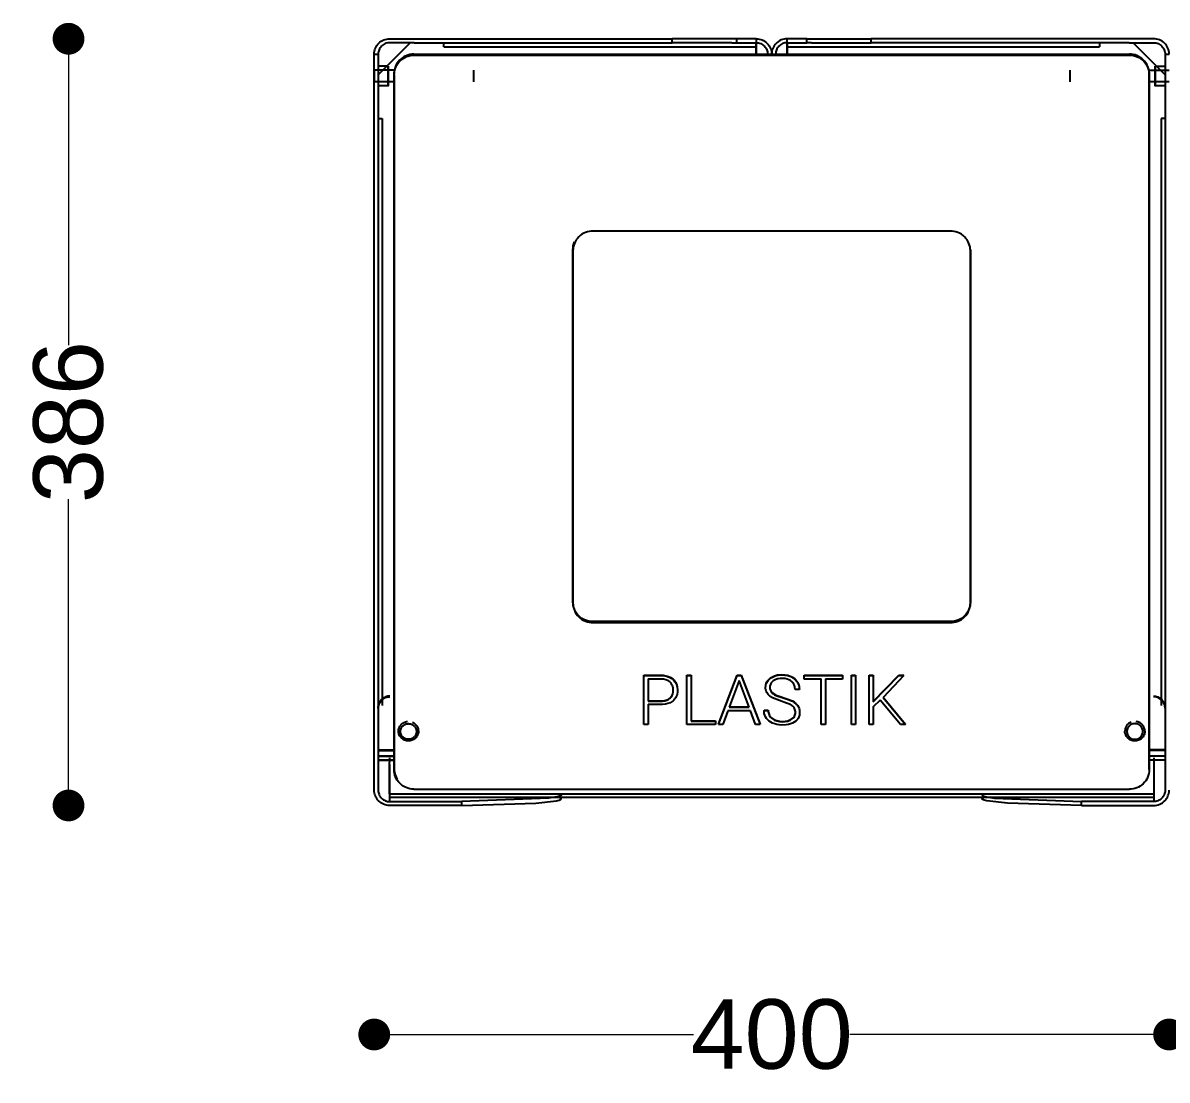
# Model space of a CAD drawing. Header units: millimetres. Extents: x 10366 to 28454, y 24552 to 29702.
# Drawn here: x 16608 to 17184, y 26531 to 27063 of the extents above; entities that cross this region are included whole.
import ezdxf

# ---------------------------------------------------------------- set-up
doc = ezdxf.new("R2010")
doc.units = ezdxf.units.MM
doc.header["$LTSCALE"] = 3
doc.layers.add('DomyÅ›lny', color=7, linetype='Continuous')
doc.styles.get("Standard").update_dxf_attribs({"font": 'arial.ttf'})
doc.dimstyles.new('MATEUSZ', dxfattribs={"dimtxt": 35, "dimasz": 16, "dimexe": 0.18, "dimexo": 0.0625, "dimgap": 0.09, "dimtad": 0, "dimdec": 0, "dimdsep": 46, "dimtxsty": 'Standard', "dimblk": 'DOT', "dimcen": 0.09, "dimse1": 1, "dimse2": 1, "dimadec": 0, "dimazin": 0, "dimtfac": 1, "dimtdec": 0, "dimtofl": 0, "dimtmove": 0, "dimatfit": 3, "dimfxl": 1, "dimtolj": 1, "dimtzin": 0, "dimlwd": 9, "dimlwe": 9, "dimarcsym": 0})

# ---------------------------------------------------------------- blocks, each defined once
blk = doc.blocks.new('_Dot')
at = {"color": 0, "linetype": 'ByBlock', "lineweight": -2}
blk.add_line((-0.5, 0), (-1, 0), dxfattribs=at)
at = {"color": 0, "linetype": 'ByBlock', "const_width": 0.5}
blk.add_lwpolyline([(-0.25, 0, 1), (0.25, 0, 1)], format="xyb", close=True, dxfattribs=at)
blk = doc.blocks.new('*D53')
at = {"color": 0, "lineweight": 9, "transparency": 16777216}
for p, q in [((16631.42, 27039.32), (16631.42, 26901.07)), ((16631.42, 26685.37), (16631.42, 26823.61))]:
    blk.add_line(p, q, dxfattribs=at)
at = {"layer": 'Defpoints', "color": 0, "transparency": 16777216}
for p in [(16793.02, 27055.32), (16631.42, 26669.37), (16793.02, 26669.37)]:
    blk.add_point(p, dxfattribs=at)
at = {"color": 0, "lineweight": 9, "transparency": 16777216, "xscale": 16, "yscale": 16, "zscale": 16}
for p, rotation in [((16631.42, 27055.32), 90), ((16631.42, 26669.37), 270)]:
    blk.add_blockref('_Dot', p, dxfattribs=dict(at, rotation=rotation))
at = {"color": 0, "transparency": 16777216, "insert": (16631.42, 26862.34), "char_height": 35, "attachment_point": 5, "rotation": 90}
blk.add_mtext('\\A1;386', dxfattribs=at)
blk = doc.blocks.new('*D54')
at = {"color": 0, "lineweight": 9, "transparency": 16777216}
for p, q in [((16801.26, 26554.08), (16945.86, 26554.08)), ((17169.26, 26554.08), (17024.66, 26554.08))]:
    blk.add_line(p, q, dxfattribs=at)
at = {"layer": 'Defpoints', "color": 0, "transparency": 16777216}
for p in [(16785.26, 27047.56), (17185.26, 27047.56), (17185.26, 26554.08)]:
    blk.add_point(p, dxfattribs=at)
at = {"color": 0, "lineweight": 9, "transparency": 16777216, "xscale": 16, "yscale": 16, "zscale": 16, "rotation": 180}
blk.add_blockref('_Dot', (16785.26, 26554.08), dxfattribs=at)
at = {"color": 0, "lineweight": 9, "transparency": 16777216, "xscale": 16, "yscale": 16, "zscale": 16}
blk.add_blockref('_Dot', (17185.26, 26554.08), dxfattribs=at)
at = {"color": 0, "transparency": 16777216, "insert": (16985.26, 26554.08), "char_height": 35, "attachment_point": 5}
blk.add_mtext('\\A1;400', dxfattribs=at)

msp = doc.modelspace()

# ---------------------------------------------------------------- linework, layer by layer
at = {"layer": 'DomyÅ›lny'}
for p, q in [((16803.37, 27053.32), (16787.26, 27037.2)), ((16790.82, 27040.77), (16803.37, 27053.32)), ((16793.02, 27055.32), (16935.26, 27055.32)), ((16805.37, 27053.32), (16793.02, 27053.32)), ((16805.37, 27053.32), (16935.26, 27053.32)), ((16820.26, 27051.32), (16820.26, 27053.32)), ((16820.26, 27051.32), (16977.5, 27051.32)), ((16935.26, 27053.32), (16935.26, 27055.32)), ((16967.5, 27055.32), (16935.26, 27055.32)), ((16965.14, 27053.32), (16935.26, 27053.32)), ((16965.14, 27053.32), (16967.5, 27053.32)), ((16967.5, 27055.32), (16967.5, 27053.32)), ((16977.5, 27055.32), (16977.5, 27053.32)), ((16977.5, 27053.32), (16977.5, 27051.32)), ((16977.5, 27047.06), (16977.5, 27053.32)), ((16977.5, 27053.32), (16977.5, 27047.06)), ((16993.02, 27053.32), (16993.02, 27055.32)), ((16993.02, 27051.32), (16993.02, 27053.32)), ((16993.02, 27053.32), (16993.02, 27047.06)), ((16993.02, 27047.06), (16993.02, 27053.32)), ((16993.02, 27051.32), (17150.26, 27051.32)), ((17003.02, 27053.32), (17003.02, 27055.32)), ((17003.02, 27055.32), (17035.26, 27055.32)), ((17005.37, 27053.32), (17003.02, 27053.32)), ((17005.37, 27053.32), (17035.26, 27053.32)), ((17035.26, 27053.32), (17035.26, 27055.32)), ((17177.5, 27055.32), (17035.26, 27055.32)), ((17165.14, 27053.32), (17035.26, 27053.32)), ((17150.26, 27053.32), (17150.26, 27051.32)), ((17165.14, 27053.32), (17177.5, 27053.32)), ((17179.73, 27040.73), (17167.14, 27053.32)), ((17167.14, 27053.32), (17183.26, 27037.2)), ((16785.26, 26677.06), (16785.26, 27047.56)), ((16785.26, 27047.56), (16787.26, 27047.56)), ((16787.26, 27047.56), (16787.26, 26677.06)), ((16805.26, 27047.56), (17165.26, 27047.56)), ((16805.26, 27047.06), (17165.26, 27047.06)), ((17183.26, 27047.56), (17185.26, 27047.56)), ((17183.26, 27047.56), (17183.26, 26677.06)), ((16792.26, 27041.59), (16787.26, 27041.59)), ((17178.26, 27041.59), (17183.26, 27041.59)), ((16795.55, 27039.59), (16785.26, 27039.59)), ((16792.26, 27039.59), (16787.26, 27039.59)), ((16795.26, 26687.92), (16795.26, 27037.71)), ((16795.26, 27037.2), (16795.26, 26687.42)), ((17174.96, 27039.59), (17185.26, 27039.59)), ((17175.26, 26687.92), (17175.26, 27037.71)), ((17175.26, 27037.2), (17175.26, 26687.42)), ((17178.26, 27039.59), (17183.26, 27039.59)), ((16795.26, 27033.59), (16785.26, 27033.59)), ((16792.26, 27033.59), (16787.26, 27033.59)), ((16792.26, 27031.59), (16787.26, 27031.59)), ((17185.26, 27033.59), (17175.26, 27033.59)), ((17183.26, 27033.59), (17178.26, 27033.59)), ((17183.26, 27031.59), (17178.26, 27031.59)), ((16787.26, 27015.17), (16789.26, 27015.17)), ((16789.26, 27015.17), (16789.26, 26719.68)), ((17183.26, 27015.17), (17181.26, 27015.17)), ((17181.26, 27015.17), (17181.26, 26719.68)), ((17075.26, 26958.5), (16895.26, 26958.5)), ((16885.26, 26771.77), (16885.26, 26949.16)), ((16885.26, 26948.65), (16885.26, 26771.26)), ((17085.26, 26949.16), (17085.26, 26771.77)), ((17085.26, 26771.26), (17085.26, 26948.65)), ((16885.26, 26771.77), (16885.26, 26771.26)), ((17085.26, 26771.77), (17085.26, 26771.26)), ((17075.26, 26761.92), (16895.26, 26761.92)), ((16895.26, 26761.92), (16895.26, 26761.41)), ((16895.26, 26761.41), (17075.26, 26761.41)), ((17075.26, 26761.92), (17075.26, 26761.41)), ((16920.92, 26710.29), (16920.92, 26734.93)), ((16920.92, 26710.12), (16920.92, 26734.76)), ((16942.57, 26734.93), (16944.7, 26734.93)), ((16942.57, 26710.29), (16942.57, 26734.93)), ((16942.57, 26734.76), (16944.7, 26734.76)), ((16942.57, 26710.12), (16942.57, 26734.76)), ((16944.7, 26734.93), (16944.7, 26712.05)), ((16944.7, 26734.76), (16944.7, 26711.88)), ((16958.45, 26710.29), (16967.92, 26734.93)), ((16958.45, 26710.12), (16967.92, 26734.76)), ((16967.92, 26734.93), (16969.92, 26734.93)), ((16967.92, 26734.76), (16969.92, 26734.76)), ((16969.92, 26734.93), (16979.39, 26710.29)), ((16969.92, 26734.76), (16979.39, 26710.12)), ((17001.62, 26734.93), (17020.85, 26734.93)), ((17001.62, 26733.15), (17001.62, 26734.93)), ((17001.62, 26734.76), (17020.85, 26734.76)), ((17001.62, 26732.98), (17001.62, 26734.76)), ((17020.85, 26734.93), (17020.85, 26733.15)), ((17020.85, 26734.76), (17020.85, 26732.98)), ((17025.35, 26734.93), (17027.46, 26734.93)), ((17025.35, 26710.29), (17025.35, 26734.93)), ((17025.35, 26734.76), (17027.46, 26734.76)), ((17025.35, 26710.12), (17025.35, 26734.76)), ((17027.46, 26734.93), (17027.46, 26710.29)), ((17027.46, 26734.76), (17027.46, 26710.12)), ((17034.24, 26710.29), (17034.24, 26734.93)), ((17034.24, 26734.93), (17036.36, 26734.93)), ((17034.24, 26710.12), (17034.24, 26734.76)), ((17034.24, 26734.76), (17036.36, 26734.76)), ((17036.36, 26734.93), (17036.36, 26721.65)), ((17036.36, 26721.65), (17049.17, 26734.93)), ((17036.36, 26734.76), (17036.36, 26721.48)), ((17036.36, 26721.48), (17049.17, 26734.76)), ((17051.83, 26734.76), (17041.35, 26723.8)), ((17049.17, 26734.93), (17051.83, 26734.93)), ((17049.17, 26734.76), (17051.83, 26734.76)), ((16923.03, 26733.15), (16923.03, 26722.09)), ((16923.03, 26732.98), (16923.03, 26721.92)), ((16968.91, 26732.22), (16963.9, 26718.8)), ((16973.92, 26718.8), (16968.91, 26732.22)), ((17010.17, 26732.98), (17001.62, 26732.98)), ((17010.17, 26710.29), (17010.17, 26733.15)), ((17010.17, 26710.12), (17010.17, 26732.98)), ((17012.28, 26733.15), (17012.28, 26710.29)), ((17020.85, 26732.98), (17012.28, 26732.98)), ((17012.28, 26732.98), (17012.28, 26710.12)), ((16999.18, 26727.74), (16997.05, 26727.74)), ((17041.35, 26723.96), (17052.63, 26710.29)), ((17041.35, 26723.8), (17052.63, 26710.12)), ((16923.03, 26720.33), (16923.03, 26710.29)), ((16923.03, 26720.16), (16923.03, 26710.12)), ((16963.9, 26718.97), (16973.92, 26718.97)), ((16963.9, 26718.8), (16973.92, 26718.8)), ((16981.41, 26717.33), (16983.52, 26717.33)), ((16981.41, 26717.33), (16981.41, 26717.16)), ((16983.52, 26717.33), (16983.52, 26717.16)), ((17039.88, 26722.36), (17036.36, 26718.94)), ((17036.36, 26719.11), (17036.36, 26710.29)), ((17036.36, 26718.94), (17036.36, 26710.12)), ((17050.06, 26710.12), (17039.88, 26722.36)), ((16944.7, 26712.05), (16957.05, 26712.05)), ((16944.7, 26711.88), (16957.05, 26711.88)), ((16957.05, 26712.05), (16957.05, 26710.29)), ((16957.05, 26711.88), (16957.05, 26710.12)), ((16963.24, 26717.03), (16960.67, 26710.12)), ((16974.59, 26717.03), (16963.24, 26717.03)), ((16977.19, 26710.12), (16974.59, 26717.03)), ((16981.41, 26717.16), (16983.52, 26717.16)), ((16923.03, 26710.12), (16920.92, 26710.12)), ((16957.05, 26710.12), (16942.57, 26710.12)), ((16960.67, 26710.12), (16958.45, 26710.12)), ((16979.39, 26710.12), (16977.19, 26710.12)), ((17012.28, 26710.12), (17010.17, 26710.12)), ((17027.46, 26710.12), (17025.35, 26710.12)), ((17036.36, 26710.12), (17034.24, 26710.12)), ((17052.63, 26710.12), (17050.06, 26710.12)), ((16787.26, 26697.42), (16795.26, 26697.42)), ((16787.26, 26697.08), (16795.26, 26697.08)), ((17183.25, 26697.42), (17175.26, 26697.42)), ((17183.25, 26697.08), (17175.26, 26697.08)), ((16787.26, 26694.19), (16795.26, 26694.19)), ((16795.26, 26694.19), (16787.26, 26694.19)), ((16787.26, 26692.2), (16795.26, 26692.2)), ((16795.26, 26692.19), (16787.26, 26692.19)), ((16793.01, 26675.23), (16793.01, 26691.2)), ((16793.02, 26690.04), (16793.02, 26671.35)), ((17183.25, 26694.19), (17175.26, 26694.19)), ((17183.25, 26694.19), (17175.26, 26694.19)), ((17183.25, 26692.2), (17175.26, 26692.2)), ((17183.25, 26692.19), (17175.26, 26692.19)), ((17177.5, 26691.2), (17177.5, 26675.23)), ((17177.5, 26690.04), (17177.5, 26671.35)), ((16795.26, 26687.42), (16795.26, 26687.92)), ((17175.26, 26687.42), (17175.26, 26687.92)), ((16805.26, 26677.56), (17165.26, 26677.56)), ((16793.01, 26675.23), (17177.5, 26675.23)), ((17177.5, 26673.36), (16793.01, 26673.36)), ((16793.02, 26671.35), (16829.38, 26671.35)), ((16829.34, 26669.37), (16829.38, 26671.35)), ((17177.5, 26671.35), (17141.13, 26671.35)), ((17141.17, 26669.37), (17141.13, 26671.35)), ((16829.34, 26669.37), (16793.02, 26669.37)), ((17141.17, 26669.37), (17177.5, 26669.37))]:
    msp.add_line(p, q, dxfattribs=at)
for points in [[(16785.26, 27047.56, 0), (16785.29, 27048.33, 0), (16785.41, 27049.1, 0), (16785.6, 27049.85, 0), (16785.86, 27050.57, 0), (16786.2, 27051.26, 0), (16786.6, 27051.92, 0), (16787.06, 27052.53, 0), (16787.57, 27053.09, 0), (16788.14, 27053.59, 0), (16788.75, 27054.04, 0), (16789.4, 27054.43, 0), (16790.09, 27054.74, 0), (16790.8, 27054.99, 0), (16791.53, 27055.17, 0), (16792.27, 27055.28, 0), (16793.02, 27055.32, 0)], [(16793.02, 27053.32, 0), (16792.44, 27053.29, 0), (16791.87, 27053.2, 0), (16791.31, 27053.06, 0), (16790.77, 27052.86, 0), (16790.25, 27052.61, 0), (16789.77, 27052.32, 0), (16789.32, 27051.97, 0), (16788.9, 27051.59, 0), (16788.53, 27051.17, 0), (16788.2, 27050.71, 0), (16787.91, 27050.23, 0), (16787.68, 27049.72, 0), (16787.49, 27049.2, 0), (16787.36, 27048.66, 0), (16787.28, 27048.11, 0), (16787.26, 27047.56, 0)], [(16977.5, 27055.32, 0), (16977.5, 27055.32, 0), (16977.5, 27055.32, 0), (16977.5, 27055.32, 0), (16977.5, 27055.32, 0), (16977.5, 27055.32, 0), (16977.5, 27055.32, 0), (16977.5, 27055.32, 0), (16977.5, 27055.32, 0), (16977.5, 27055.32, 0), (16977.49, 27055.32, 0), (16977.49, 27055.32, 0), (16977.48, 27055.32, 0), (16977.43, 27055.32, 0), (16977.2, 27055.32, 0), (16976.26, 27055.32, 0), (16967.5, 27055.32, 0)], [(16967.5, 27053.32, 0), (16977.5, 27053.32, 0)], [(16977.5, 27055.32, 0), (16978.27, 27055.28, 0), (16979.04, 27055.16, 0), (16979.78, 27054.97, 0), (16980.51, 27054.71, 0), (16981.2, 27054.38, 0), (16981.85, 27053.98, 0), (16982.46, 27053.52, 0), (16983.03, 27053, 0), (16983.53, 27052.44, 0), (16983.98, 27051.82, 0), (16984.36, 27051.17, 0), (16984.68, 27050.49, 0), (16984.93, 27049.78, 0), (16985.11, 27049.05, 0), (16985.22, 27048.3, 0), (16985.26, 27047.56, 0)], [(16977.5, 27053.32, 0), (16978.08, 27053.29, 0), (16978.65, 27053.2, 0), (16979.2, 27053.06, 0), (16979.74, 27052.86, 0), (16980.26, 27052.61, 0), (16980.74, 27052.32, 0), (16981.19, 27051.97, 0), (16981.61, 27051.59, 0), (16981.98, 27051.17, 0), (16982.32, 27050.71, 0), (16982.6, 27050.23, 0), (16982.83, 27049.72, 0), (16983.02, 27049.2, 0), (16983.15, 27048.66, 0), (16983.23, 27048.11, 0), (16983.26, 27047.56, 0)], [(16993.02, 27055.32, 0), (16992.24, 27055.28, 0), (16991.48, 27055.16, 0), (16990.73, 27054.97, 0), (16990, 27054.71, 0), (16989.31, 27054.38, 0), (16988.66, 27053.98, 0), (16988.05, 27053.52, 0), (16987.49, 27053, 0), (16986.98, 27052.44, 0), (16986.53, 27051.82, 0), (16986.15, 27051.17, 0), (16985.83, 27050.49, 0), (16985.58, 27049.78, 0), (16985.4, 27049.05, 0), (16985.29, 27048.3, 0), (16985.26, 27047.56, 0)], [(16993.02, 27053.32, 0), (16992.44, 27053.29, 0), (16991.87, 27053.2, 0), (16991.31, 27053.06, 0), (16990.77, 27052.86, 0), (16990.25, 27052.61, 0), (16989.77, 27052.32, 0), (16989.32, 27051.97, 0), (16988.9, 27051.59, 0), (16988.53, 27051.17, 0), (16988.2, 27050.71, 0), (16987.91, 27050.23, 0), (16987.68, 27049.72, 0), (16987.49, 27049.2, 0), (16987.36, 27048.66, 0), (16987.28, 27048.11, 0), (16987.26, 27047.56, 0)], [(17003.02, 27055.32, 0), (16993.02, 27055.32, 0)], [(16993.02, 27053.32, 0), (16993.02, 27053.32, 0), (16993.02, 27053.32, 0), (16993.02, 27053.32, 0), (16993.02, 27053.32, 0), (16993.02, 27053.32, 0), (16993.02, 27053.32, 0), (16993.02, 27053.32, 0), (16993.02, 27053.32, 0), (16993.02, 27053.32, 0), (16993.02, 27053.32, 0), (16993.02, 27053.32, 0), (16993.02, 27053.32, 0), (16993.03, 27053.32, 0), (16993.09, 27053.32, 0), (16993.31, 27053.32, 0), (16994.25, 27053.32, 0), (17003.02, 27053.32, 0)], [(17185.26, 27047.56, 0), (17185.22, 27048.33, 0), (17185.1, 27049.1, 0), (17184.91, 27049.85, 0), (17184.65, 27050.57, 0), (17184.31, 27051.26, 0), (17183.92, 27051.92, 0), (17183.46, 27052.53, 0), (17182.94, 27053.09, 0), (17182.37, 27053.59, 0), (17181.76, 27054.04, 0), (17181.11, 27054.43, 0), (17180.42, 27054.74, 0), (17179.71, 27054.99, 0), (17178.98, 27055.17, 0), (17178.24, 27055.28, 0), (17177.5, 27055.32, 0)], [(17177.5, 27053.32, 0), (17178.08, 27053.29, 0), (17178.65, 27053.2, 0), (17179.2, 27053.06, 0), (17179.74, 27052.86, 0), (17180.26, 27052.61, 0), (17180.74, 27052.32, 0), (17181.19, 27051.97, 0), (17181.61, 27051.59, 0), (17181.98, 27051.17, 0), (17182.32, 27050.71, 0), (17182.6, 27050.23, 0), (17182.83, 27049.72, 0), (17183.02, 27049.2, 0), (17183.15, 27048.66, 0), (17183.23, 27048.11, 0), (17183.26, 27047.56, 0)], [(16805.26, 27047.56, 0), (16804.23, 27047.51, 0), (16803.23, 27047.36, 0), (16802.25, 27047.1, 0), (16801.3, 27046.76, 0), (16800.4, 27046.32, 0), (16799.55, 27045.8, 0), (16798.77, 27045.2, 0), (16798.05, 27044.54, 0), (16797.4, 27043.81, 0), (16796.83, 27043.02, 0), (16796.35, 27042.19, 0), (16795.95, 27041.31, 0), (16795.64, 27040.42, 0), (16795.42, 27039.49, 0), (16795.29, 27038.61, 0), (16795.26, 27037.71, 0)], [(16795.26, 27037.2, 0), (16795.31, 27038.2, 0), (16795.46, 27039.18, 0), (16795.71, 27040.14, 0), (16796.06, 27041.06, 0), (16796.49, 27041.94, 0), (16797.01, 27042.77, 0), (16797.6, 27043.54, 0), (16798.27, 27044.25, 0), (16799, 27044.89, 0), (16799.78, 27045.45, 0), (16800.61, 27045.93, 0), (16801.49, 27046.33, 0), (16802.38, 27046.64, 0), (16803.31, 27046.87, 0), (16804.28, 27047.01, 0), (16805.26, 27047.06, 0)], [(17175.26, 27037.71, 0), (17175.2, 27038.7, 0), (17175.05, 27039.69, 0), (17174.8, 27040.64, 0), (17174.46, 27041.57, 0), (17174.02, 27042.45, 0), (17173.5, 27043.28, 0), (17172.91, 27044.05, 0), (17172.24, 27044.76, 0), (17171.52, 27045.39, 0), (17170.73, 27045.96, 0), (17169.9, 27046.44, 0), (17169.02, 27046.84, 0), (17168.13, 27047.15, 0), (17167.2, 27047.37, 0), (17166.23, 27047.51, 0), (17165.26, 27047.56, 0)], [(17165.26, 27047.06, 0), (17166.28, 27047, 0), (17167.28, 27046.85, 0), (17168.27, 27046.6, 0), (17169.21, 27046.25, 0), (17170.11, 27045.81, 0), (17170.96, 27045.3, 0), (17171.75, 27044.7, 0), (17172.47, 27044.03, 0), (17173.11, 27043.3, 0), (17173.68, 27042.51, 0), (17174.16, 27041.68, 0), (17174.56, 27040.8, 0), (17174.87, 27039.91, 0), (17175.09, 27038.98, 0), (17175.22, 27038.11, 0), (17175.26, 27037.2, 0)], [(16787.26, 27041.59, 0), (16787.26, 27041.59, 0), (16787.26, 27041.59, 0), (16787.26, 27041.59, 0), (16787.26, 27041.59, 0), (16787.26, 27041.59, 0), (16787.26, 27041.59, 0), (16787.26, 27041.59, 0), (16787.26, 27041.59, 0), (16787.26, 27041.59, 0), (16787.26, 27041.59, 0), (16787.26, 27041.59, 0), (16787.26, 27041.58, 0), (16787.26, 27041.55, 0), (16787.26, 27041.44, 0), (16787.26, 27040.97, 0), (16787.26, 27031.59, 0)], [(17183.26, 27041.59, 0), (17183.26, 27041.59, 0), (17183.26, 27041.59, 0), (17183.26, 27041.59, 0), (17183.26, 27041.59, 0), (17183.26, 27041.59, 0), (17183.26, 27041.59, 0), (17183.26, 27041.59, 0), (17183.26, 27041.59, 0), (17183.26, 27041.59, 0), (17183.26, 27041.59, 0), (17183.26, 27041.59, 0), (17183.26, 27041.58, 0), (17183.26, 27041.55, 0), (17183.26, 27041.44, 0), (17183.26, 27040.97, 0), (17183.26, 27031.59, 0)], [(16787.26, 27039.59, 0), (16787.26, 27039.59, 0), (16787.26, 27039.59, 0), (16787.26, 27039.59, 0), (16787.26, 27039.59, 0), (16787.26, 27039.59, 0), (16787.26, 27039.59, 0), (16787.26, 27039.59, 0), (16787.26, 27039.59, 0), (16787.26, 27039.59, 0), (16787.26, 27039.59, 0), (16787.26, 27039.59, 0), (16787.26, 27039.58, 0), (16787.26, 27039.57, 0), (16787.26, 27039.5, 0), (16787.26, 27039.22, 0), (16787.26, 27033.59, 0)], [(16835.26, 27039.59, 0), (16835.26, 27039.59, 0), (16835.26, 27039.59, 0), (16835.26, 27039.59, 0), (16835.26, 27039.59, 0), (16835.26, 27039.59, 0), (16835.26, 27039.59, 0), (16835.26, 27039.59, 0), (16835.26, 27039.59, 0), (16835.26, 27039.59, 0), (16835.26, 27039.59, 0), (16835.26, 27039.59, 0), (16835.26, 27039.58, 0), (16835.26, 27039.57, 0), (16835.26, 27039.5, 0), (16835.26, 27039.22, 0), (16835.26, 27033.59, 0)], [(17135.26, 27039.59, 0), (17135.26, 27039.59, 0), (17135.26, 27039.59, 0), (17135.26, 27039.59, 0), (17135.26, 27039.59, 0), (17135.26, 27039.59, 0), (17135.26, 27039.59, 0), (17135.26, 27039.59, 0), (17135.26, 27039.59, 0), (17135.26, 27039.59, 0), (17135.26, 27039.59, 0), (17135.26, 27039.59, 0), (17135.26, 27039.58, 0), (17135.26, 27039.57, 0), (17135.26, 27039.5, 0), (17135.26, 27039.22, 0), (17135.26, 27033.59, 0)], [(17183.26, 27039.59, 0), (17183.26, 27039.59, 0), (17183.26, 27039.59, 0), (17183.26, 27039.59, 0), (17183.26, 27039.59, 0), (17183.26, 27039.59, 0), (17183.26, 27039.59, 0), (17183.26, 27039.59, 0), (17183.26, 27039.59, 0), (17183.26, 27039.59, 0), (17183.26, 27039.59, 0), (17183.26, 27039.59, 0), (17183.26, 27039.58, 0), (17183.26, 27039.57, 0), (17183.26, 27039.5, 0), (17183.26, 27039.22, 0), (17183.26, 27033.59, 0)], [(16895.26, 26958.5, 0), (16894.36, 26958.46, 0), (16893.44, 26958.34, 0), (16892.5, 26958.12, 0), (16891.57, 26957.81, 0), (16890.66, 26957.4, 0), (16889.78, 26956.9, 0), (16888.95, 26956.3, 0), (16888.18, 26955.62, 0), (16887.49, 26954.86, 0), (16886.89, 26954.04, 0), (16886.37, 26953.17, 0), (16885.96, 26952.28, 0), (16885.64, 26951.36, 0), (16885.42, 26950.44, 0), (16885.3, 26949.53, 0), (16885.26, 26948.65, 0)], [(17085.26, 26948.65, 0), (17085.22, 26949.53, 0), (17085.09, 26950.44, 0), (17084.87, 26951.36, 0), (17084.55, 26952.28, 0), (17084.14, 26953.17, 0), (17083.63, 26954.04, 0), (17083.02, 26954.86, 0), (17082.33, 26955.62, 0), (17081.56, 26956.3, 0), (17080.73, 26956.9, 0), (17079.85, 26957.4, 0), (17078.94, 26957.81, 0), (17078.01, 26958.12, 0), (17077.08, 26958.34, 0), (17076.15, 26958.46, 0), (17075.26, 26958.5, 0)], [(16885.26, 26949.16, 0), (16885.3, 26950.11, 0), (16885.45, 26951.08, 0), (16885.7, 26952.07, 0), (16886.07, 26953.05, 0)], [(16895.26, 26761.92, 0), (16894.36, 26761.96, 0), (16893.44, 26762.08, 0), (16892.5, 26762.3, 0), (16891.57, 26762.61, 0), (16890.66, 26763.02, 0), (16889.78, 26763.52, 0), (16888.95, 26764.12, 0), (16888.18, 26764.8, 0), (16887.49, 26765.56, 0), (16886.89, 26766.38, 0), (16886.37, 26767.24, 0), (16885.96, 26768.14, 0), (16885.64, 26769.06, 0), (16885.42, 26769.98, 0), (16885.3, 26770.88, 0), (16885.26, 26771.77, 0)], [(16885.26, 26771.26, 0), (16885.3, 26770.38, 0), (16885.42, 26769.47, 0), (16885.64, 26768.55, 0), (16885.96, 26767.63, 0), (16886.37, 26766.73, 0), (16886.89, 26765.87, 0), (16887.49, 26765.05, 0), (16888.18, 26764.29, 0), (16888.95, 26763.61, 0), (16889.78, 26763.01, 0), (16890.66, 26762.51, 0), (16891.57, 26762.1, 0), (16892.5, 26761.79, 0), (16893.44, 26761.57, 0), (16894.36, 26761.45, 0), (16895.26, 26761.41, 0)], [(17085.26, 26771.77, 0), (17085.22, 26770.88, 0), (17085.09, 26769.98, 0), (17084.87, 26769.06, 0), (17084.55, 26768.14, 0), (17084.14, 26767.24, 0), (17083.63, 26766.38, 0), (17083.02, 26765.56, 0), (17082.33, 26764.8, 0), (17081.56, 26764.12, 0), (17080.73, 26763.52, 0), (17079.85, 26763.02, 0), (17078.94, 26762.61, 0), (17078.01, 26762.3, 0), (17077.08, 26762.08, 0), (17076.15, 26761.96, 0), (17075.26, 26761.92, 0)], [(17075.26, 26761.41, 0), (17076.15, 26761.45, 0), (17077.08, 26761.57, 0), (17078.01, 26761.79, 0), (17078.94, 26762.1, 0), (17079.85, 26762.51, 0), (17080.73, 26763.01, 0), (17081.56, 26763.61, 0), (17082.33, 26764.29, 0), (17083.02, 26765.05, 0), (17083.63, 26765.87, 0), (17084.14, 26766.73, 0), (17084.55, 26767.63, 0), (17084.87, 26768.55, 0), (17085.09, 26769.47, 0), (17085.22, 26770.38, 0), (17085.26, 26771.26, 0)], [(16920.92, 26734.93, 0), (16926.4, 26734.93, 0), (16929.14, 26734.93, 0), (16930.64, 26734.88, 0), (16932.06, 26734.67, 0), (16933.34, 26734.29, 0), (16934.49, 26733.76, 0), (16935.49, 26733.05, 0), (16935.94, 26732.64, 0), (16936.34, 26732.2, 0), (16936.69, 26731.73, 0), (16937, 26731.23, 0), (16937.26, 26730.7, 0), (16937.47, 26730.13, 0), (16937.76, 26728.91, 0), (16937.85, 26727.57, 0)], [(16920.92, 26734.76, 0), (16931.52, 26734.6, 0), (16932.8, 26734.31, 0), (16933.95, 26733.87, 0), (16934.97, 26733.28, 0), (16935.87, 26732.55, 0), (16936.26, 26732.13, 0), (16936.6, 26731.69, 0), (16936.91, 26731.22, 0), (16937.17, 26730.72, 0), (16937.39, 26730.2, 0), (16937.7, 26729.07, 0), (16937.84, 26727.82, 0), (16937.81, 26726.51, 0), (16937.62, 26725.31, 0), (16937.26, 26724.22, 0), (16937.02, 26723.72, 0), (16936.74, 26723.25, 0), (16936.42, 26722.81, 0), (16936.06, 26722.4, 0), (16935.65, 26722.02, 0), (16935.21, 26721.68, 0), (16934.22, 26721.09, 0), (16933.08, 26720.65, 0), (16931.79, 26720.34, 0), (16930.36, 26720.18, 0), (16923.03, 26720.16, 0)], [(16982.2, 26728.92, 0), (16982.24, 26729.62, 0), (16982.36, 26730.29, 0), (16982.55, 26730.93, 0), (16982.82, 26731.53, 0), (16983.17, 26732.1, 0), (16983.59, 26732.63, 0), (16984.1, 26733.12, 0), (16984.68, 26733.59, 0), (16985.31, 26734, 0), (16985.99, 26734.35, 0), (16986.7, 26734.65, 0), (16988.27, 26735.07, 0), (16990.01, 26735.26, 0), (16991.81, 26735.21, 0), (16993.47, 26734.91, 0), (16994.25, 26734.66, 0), (16994.99, 26734.35, 0), (16995.68, 26733.98, 0), (16996.32, 26733.57, 0), (16996.9, 26733.1, 0), (16997.42, 26732.58, 0), (16997.88, 26732.01, 0), (16998.27, 26731.4, 0), (16998.6, 26730.75, 0), (16998.86, 26730.08, 0), (16999.04, 26729.38, 0), (16999.15, 26728.66, 0), (16999.18, 26727.91, 0)], [(16997.21, 26716.18, 0), (16997.18, 26716.73, 0), (16997.1, 26717.25, 0), (16996.96, 26717.74, 0), (16996.76, 26718.19, 0), (16996.51, 26718.61, 0), (16996.2, 26719, 0), (16995.83, 26719.35, 0), (16995.4, 26719.68, 0), (16994.26, 26720.33, 0), (16992.74, 26720.95, 0), (16985.66, 26723.47, 0), (16984.52, 26724.2, 0), (16983.96, 26724.67, 0), (16983.48, 26725.17, 0), (16983.08, 26725.71, 0), (16982.75, 26726.28, 0), (16982.5, 26726.88, 0), (16982.33, 26727.52, 0), (16982.23, 26728.19, 0), (16982.2, 26728.88, 0), (16982.25, 26729.53, 0), (16982.36, 26730.16, 0), (16982.55, 26730.75, 0), (16982.8, 26731.31, 0), (16983.11, 26731.85, 0), (16983.5, 26732.35, 0), (16983.95, 26732.82, 0), (16984.47, 26733.27, 0), (16985.05, 26733.67, 0), (16985.67, 26734.03, 0), (16987.01, 26734.58, 0), (16988.51, 26734.94, 0), (16990.15, 26735.09, 0), (16991.83, 26735.04, 0), (16993.39, 26734.76, 0), (16994.82, 26734.26, 0), (16996.1, 26733.55, 0), (16996.66, 26733.13, 0), (16997.17, 26732.67, 0), (16997.63, 26732.16, 0), (16998.04, 26731.61, 0), (16998.39, 26731.02, 0), (16998.67, 26730.41, 0), (16998.9, 26729.78, 0), (16999.06, 26729.12, 0), (16999.15, 26728.44, 0), (16999.18, 26727.74, 0)], [(16923.03, 26721.92, 0), (16927.15, 26721.92, 0), (16929.21, 26721.92, 0), (16930.39, 26721.95, 0), (16931.49, 26722.11, 0), (16932.47, 26722.39, 0), (16933.33, 26722.79, 0), (16933.72, 26723.03, 0), (16934.07, 26723.31, 0), (16934.39, 26723.61, 0), (16934.67, 26723.94, 0), (16934.93, 26724.29, 0), (16935.14, 26724.66, 0), (16935.33, 26725.06, 0), (16935.48, 26725.48, 0), (16935.68, 26726.4, 0), (16935.74, 26727.41, 0), (16935.66, 26728.42, 0), (16935.45, 26729.34, 0), (16935.3, 26729.76, 0), (16935.1, 26730.17, 0), (16934.88, 26730.55, 0), (16934.62, 26730.91, 0), (16934.33, 26731.24, 0), (16934, 26731.56, 0), (16933.64, 26731.84, 0), (16933.26, 26732.09, 0), (16932.84, 26732.31, 0), (16931.93, 26732.66, 0), (16930.9, 26732.88, 0), (16929.76, 26732.98, 0), (16923.03, 26732.98, 0)], [(16997.05, 26727.74, 0), (16996.98, 26728.74, 0), (16996.88, 26729.21, 0), (16996.75, 26729.66, 0), (16996.58, 26730.09, 0), (16996.37, 26730.5, 0), (16996.13, 26730.88, 0), (16995.84, 26731.24, 0), (16995.52, 26731.59, 0), (16994.78, 26732.2, 0), (16993.93, 26732.68, 0), (16992.98, 26733.02, 0), (16991.92, 26733.24, 0), (16990.76, 26733.32, 0), (16989.5, 26733.27, 0), (16988.34, 26733.09, 0), (16987.31, 26732.77, 0), (16986.41, 26732.32, 0), (16986.01, 26732.04, 0), (16985.64, 26731.74, 0), (16985.32, 26731.42, 0), (16985.04, 26731.08, 0), (16984.81, 26730.71, 0), (16984.62, 26730.33, 0), (16984.48, 26729.92, 0), (16984.39, 26729.5, 0), (16984.34, 26729.05, 0), (16984.33, 26728.6, 0), (16984.37, 26728.16, 0), (16984.46, 26727.74, 0), (16984.59, 26727.35, 0), (16984.76, 26726.97, 0), (16984.98, 26726.62, 0), (16985.24, 26726.28, 0), (16985.55, 26725.97, 0), (16985.9, 26725.67, 0), (16986.76, 26725.12, 0), (16987.83, 26724.6, 0), (16990.62, 26723.65, 0), (16993.53, 26722.76, 0), (16995.67, 26721.84, 0), (16996.48, 26721.36, 0), (16997.19, 26720.83, 0), (16997.8, 26720.26, 0), (16998.31, 26719.64, 0), (16998.71, 26718.98, 0), (16999.02, 26718.26, 0), (16999.22, 26717.48, 0), (16999.32, 26716.64, 0), (16999.32, 26715.73, 0), (16999.19, 26714.82, 0), (16998.93, 26713.98, 0), (16998.53, 26713.21, 0), (16998.01, 26712.5, 0), (16997.36, 26711.85, 0), (16996.58, 26711.27, 0), (16995.71, 26710.78, 0), (16994.76, 26710.39, 0), (16993.73, 26710.09, 0), (16992.61, 26709.9, 0), (16990.17, 26709.79, 0), (16989, 26709.89, 0), (16987.87, 26710.09, 0), (16986.78, 26710.39, 0), (16985.75, 26710.78, 0), (16984.8, 26711.26, 0), (16983.97, 26711.82, 0), (16983.25, 26712.47, 0), (16982.65, 26713.19, 0), (16982.16, 26713.98, 0), (16981.79, 26714.82, 0), (16981.55, 26715.72, 0), (16981.45, 26716.43, 0), (16981.41, 26717.16, 0)], [(16984.33, 26728.94, 0), (16984.37, 26728.37, 0), (16984.48, 26727.83, 0), (16984.67, 26727.33, 0), (16984.93, 26726.86, 0), (16985.26, 26726.43, 0), (16985.67, 26726.03, 0), (16986.16, 26725.66, 0), (16987.4, 26724.96, 0), (16989, 26724.32, 0), (16995.74, 26721.97, 0), (16996.58, 26721.46, 0), (16997.31, 26720.89, 0), (16997.93, 26720.28, 0), (16998.43, 26719.62, 0), (16998.83, 26718.91, 0), (16999.11, 26718.13, 0), (16999.28, 26717.29, 0), (16999.34, 26716.38, 0)], [(16793.15, 26724.42, 0), (16792.62, 26724.4, 0), (16792.07, 26724.32, 0), (16791.53, 26724.2, 0), (16790.98, 26724.01, 0), (16790.44, 26723.77, 0), (16789.92, 26723.47, 0), (16789.43, 26723.12, 0), (16788.98, 26722.72, 0), (16788.57, 26722.27, 0), (16788.22, 26721.79, 0), (16787.91, 26721.28, 0), (16787.67, 26720.75, 0), (16787.48, 26720.21, 0), (16787.35, 26719.67, 0), (16787.28, 26719.14, 0), (16787.26, 26718.61, 0)], [(16787.26, 26718.28, 0), (16787.28, 26718.8, 0), (16787.35, 26719.33, 0), (16787.48, 26719.87, 0), (16787.67, 26720.41, 0), (16787.91, 26720.94, 0), (16788.22, 26721.45, 0), (16788.57, 26721.93, 0), (16788.98, 26722.38, 0), (16789.43, 26722.78, 0), (16789.92, 26723.13, 0), (16790.44, 26723.43, 0), (16790.98, 26723.67, 0), (16791.53, 26723.86, 0), (16792.07, 26723.98, 0), (16792.62, 26724.06, 0), (16793.15, 26724.08, 0)], [(16923.03, 26722.09, 0), (16927.14, 26722.09, 0), (16929.2, 26722.09, 0), (16930.37, 26722.12, 0), (16931.47, 26722.27, 0), (16932.45, 26722.55, 0), (16933.31, 26722.94, 0), (16933.69, 26723.18, 0), (16934.05, 26723.46, 0), (16934.37, 26723.76, 0), (16934.66, 26724.08, 0), (16934.91, 26724.43, 0), (16935.13, 26724.8, 0), (16935.32, 26725.2, 0), (16935.47, 26725.62, 0), (16935.67, 26726.53, 0), (16935.74, 26727.54, 0)], [(17177.36, 26724.42, 0), (17177.89, 26724.4, 0), (17178.44, 26724.32, 0), (17178.98, 26724.2, 0), (17179.53, 26724.01, 0), (17180.07, 26723.77, 0), (17180.59, 26723.47, 0), (17181.08, 26723.12, 0), (17181.53, 26722.72, 0), (17181.94, 26722.27, 0), (17182.29, 26721.79, 0), (17182.6, 26721.28, 0), (17182.84, 26720.75, 0), (17183.03, 26720.21, 0), (17183.15, 26719.67, 0), (17183.23, 26719.14, 0), (17183.25, 26718.61, 0)], [(17183.25, 26718.28, 0), (17183.23, 26718.8, 0), (17183.15, 26719.33, 0), (17183.03, 26719.87, 0), (17182.84, 26720.41, 0), (17182.6, 26720.94, 0), (17182.29, 26721.45, 0), (17181.94, 26721.93, 0), (17181.53, 26722.38, 0), (17181.08, 26722.78, 0), (17180.59, 26723.13, 0), (17180.07, 26723.43, 0), (17179.53, 26723.67, 0), (17178.98, 26723.86, 0), (17178.44, 26723.98, 0), (17177.89, 26724.06, 0), (17177.36, 26724.08, 0)], [(16983.52, 26717.33, 0), (16983.55, 26716.74, 0), (16983.63, 26716.18, 0), (16983.76, 26715.64, 0), (16983.95, 26715.14, 0), (16984.19, 26714.67, 0), (16984.49, 26714.23, 0), (16984.84, 26713.81, 0), (16985.24, 26713.43, 0), (16985.69, 26713.08, 0), (16986.18, 26712.76, 0), (16986.71, 26712.49, 0), (16987.87, 26712.07, 0), (16989.17, 26711.81, 0), (16990.62, 26711.71, 0), (16992.12, 26711.79, 0), (16993.46, 26712.05, 0), (16994.06, 26712.25, 0), (16994.63, 26712.5, 0), (16995.15, 26712.79, 0), (16995.63, 26713.13, 0), (16996.05, 26713.5, 0), (16996.4, 26713.9, 0), (16996.69, 26714.33, 0), (16996.92, 26714.79, 0), (16997.08, 26715.28, 0), (16997.18, 26715.8, 0), (16997.21, 26716.35, 0)], [(16797.48, 26706.78, 0), (16797.55, 26707.61, 0), (16797.64, 26708.03, 0), (16797.78, 26708.45, 0), (16797.95, 26708.87, 0), (16798.17, 26709.28, 0), (16798.43, 26709.67, 0), (16798.73, 26710.04, 0), (16799.06, 26710.37, 0), (16799.42, 26710.68, 0), (16799.81, 26710.95, 0), (16800.22, 26711.18, 0), (16800.64, 26711.36, 0), (16801.07, 26711.51, 0), (16801.5, 26711.61, 0), (16801.93, 26711.68, 0)], [(16983.52, 26717.16, 0), (16983.55, 26716.57, 0), (16983.63, 26716.01, 0), (16983.76, 26715.48, 0), (16983.95, 26714.97, 0), (16984.19, 26714.5, 0), (16984.49, 26714.06, 0), (16984.84, 26713.64, 0), (16985.24, 26713.26, 0), (16985.69, 26712.91, 0), (16986.18, 26712.59, 0), (16986.71, 26712.32, 0), (16987.87, 26711.9, 0), (16989.17, 26711.64, 0), (16990.62, 26711.54, 0), (16992.12, 26711.62, 0), (16993.46, 26711.88, 0), (16994.06, 26712.08, 0), (16994.63, 26712.33, 0), (16995.15, 26712.62, 0), (16995.63, 26712.96, 0), (16996.05, 26713.33, 0), (16996.4, 26713.73, 0), (16996.69, 26714.16, 0), (16996.92, 26714.62, 0), (16997.08, 26715.11, 0), (16997.18, 26715.63, 0), (16997.21, 26716.18, 0)], [(17173.03, 26706.78, 0), (17172.96, 26707.6, 0), (17172.87, 26708.02, 0), (17172.74, 26708.43, 0), (17172.57, 26708.85, 0), (17172.36, 26709.25, 0), (17172.1, 26709.64, 0), (17171.81, 26710, 0), (17171.49, 26710.34, 0), (17171.13, 26710.65, 0), (17170.75, 26710.92, 0), (17170.35, 26711.15, 0), (17169.93, 26711.34, 0), (17169.51, 26711.49, 0), (17168.66, 26711.67, 0)], [(16807.48, 26706.78, 0), (16807.46, 26706.28, 0), (16807.38, 26705.8, 0), (16807.26, 26705.32, 0), (16807.09, 26704.85, 0), (16806.87, 26704.41, 0), (16806.61, 26703.99, 0), (16806.3, 26703.6, 0), (16805.97, 26703.24, 0), (16805.59, 26702.91, 0), (16805.19, 26702.62, 0), (16804.75, 26702.38, 0), (16804.3, 26702.18, 0), (16803.84, 26702.02, 0), (16803.37, 26701.92, 0), (16802.89, 26701.85, 0), (16802.41, 26701.84, 0), (16801.91, 26701.87, 0), (16801.42, 26701.95, 0), (16800.94, 26702.08, 0), (16800.48, 26702.25, 0), (16800.04, 26702.47, 0), (16799.63, 26702.72, 0), (16799.25, 26703.01, 0), (16798.9, 26703.33, 0), (16798.58, 26703.69, 0), (16798.29, 26704.08, 0), (16798.05, 26704.49, 0), (16797.85, 26704.92, 0), (16797.69, 26705.37, 0), (16797.57, 26705.83, 0), (16797.5, 26706.31, 0), (16797.48, 26706.78, 0)], [(16804.46, 26711.31, 0), (16805.11, 26710.97, 0), (16805.72, 26710.53, 0), (16806.26, 26710.01, 0), (16806.71, 26709.41, 0), (16807.06, 26708.77, 0), (16807.3, 26708.1, 0), (16807.44, 26707.43, 0), (16807.48, 26706.78, 0)], [(17166.14, 26711.34, 0), (17165.47, 26711.01, 0), (17164.85, 26710.58, 0), (17164.29, 26710.05, 0), (17163.83, 26709.45, 0), (17163.47, 26708.8, 0), (17163.22, 26708.12, 0), (17163.08, 26707.44, 0), (17163.03, 26706.78, 0)], [(17173.03, 26706.78, 0), (17173.01, 26706.28, 0), (17172.93, 26705.8, 0), (17172.81, 26705.32, 0), (17172.64, 26704.85, 0), (17172.42, 26704.41, 0), (17172.16, 26703.99, 0), (17171.85, 26703.6, 0), (17171.51, 26703.24, 0), (17171.14, 26702.91, 0), (17170.74, 26702.62, 0), (17170.3, 26702.38, 0), (17169.85, 26702.18, 0), (17169.39, 26702.02, 0), (17168.92, 26701.92, 0), (17168.44, 26701.85, 0), (17167.96, 26701.84, 0), (17167.46, 26701.87, 0), (17166.97, 26701.95, 0), (17166.49, 26702.08, 0), (17166.03, 26702.25, 0), (17165.59, 26702.47, 0), (17165.17, 26702.72, 0), (17164.8, 26703.01, 0), (17164.45, 26703.33, 0), (17164.13, 26703.69, 0), (17163.84, 26704.08, 0), (17163.6, 26704.49, 0), (17163.4, 26704.92, 0), (17163.24, 26705.37, 0), (17163.12, 26705.83, 0), (17163.05, 26706.31, 0), (17163.03, 26706.78, 0)], [(16793.01, 26693.32, 0), (16793.01, 26693.3, 0), (16793.01, 26693.19, 0), (16793.01, 26692.77, 0), (16793.01, 26691.2, 0)], [(17177.5, 26693.32, 0), (17177.5, 26693.3, 0), (17177.5, 26693.19, 0), (17177.5, 26692.77, 0), (17177.5, 26691.2, 0)], [(16805.26, 26677.56, 0), (16804.24, 26677.62, 0), (16803.23, 26677.77, 0), (16802.25, 26678.02, 0), (16801.31, 26678.36, 0), (16800.41, 26678.8, 0), (16799.56, 26679.32, 0), (16798.78, 26679.91, 0), (16798.06, 26680.58, 0), (16797.41, 26681.3, 0), (16796.84, 26682.09, 0), (16796.36, 26682.92, 0), (16795.96, 26683.79, 0), (16795.65, 26684.68, 0), (16795.43, 26685.61, 0), (16795.3, 26686.5, 0), (16795.26, 26687.42, 0)], [(16795.28, 26687.28, 0), (16795.44, 26686.02, 0), (16795.77, 26684.81, 0), (16796.24, 26683.66, 0), (16796.86, 26682.58, 0)], [(17175.26, 26687.42, 0), (17175.2, 26686.41, 0), (17175.05, 26685.42, 0), (17174.79, 26684.46, 0), (17174.44, 26683.53, 0), (17174, 26682.64, 0), (17173.48, 26681.81, 0), (17172.87, 26681.03, 0), (17172.2, 26680.32, 0), (17171.46, 26679.69, 0), (17170.66, 26679.13, 0), (17169.82, 26678.65, 0), (17168.94, 26678.25, 0), (17168.03, 26677.95, 0), (17167.09, 26677.73, 0), (17166.18, 26677.6, 0), (17165.26, 26677.56, 0)], [(16793.02, 26669.37, 0), (16792.23, 26669.41, 0), (16791.45, 26669.52, 0), (16790.69, 26669.72, 0), (16789.97, 26669.98, 0), (16789.27, 26670.32, 0), (16788.62, 26670.72, 0), (16788.01, 26671.18, 0), (16787.45, 26671.7, 0), (16786.95, 26672.26, 0), (16786.51, 26672.86, 0), (16786.13, 26673.51, 0), (16785.82, 26674.18, 0), (16785.58, 26674.87, 0), (16785.4, 26675.58, 0), (16785.29, 26676.31, 0), (16785.26, 26677.06, 0)], [(16787.26, 26677.06, 0), (16787.29, 26676.48, 0), (16787.38, 26675.9, 0), (16787.52, 26675.35, 0), (16787.72, 26674.81, 0), (16787.98, 26674.29, 0), (16788.28, 26673.81, 0), (16788.62, 26673.36, 0), (16789.01, 26672.96, 0), (16789.43, 26672.59, 0), (16789.89, 26672.27, 0), (16790.36, 26671.99, 0), (16790.86, 26671.76, 0), (16791.39, 26671.58, 0), (16791.91, 26671.45, 0), (16792.45, 26671.38, 0), (16793.02, 26671.35, 0)], [(17177.5, 26669.37, 0), (17178.28, 26669.41, 0), (17179.06, 26669.52, 0), (17179.82, 26669.72, 0), (17180.54, 26669.98, 0), (17181.24, 26670.32, 0), (17181.89, 26670.72, 0), (17182.5, 26671.18, 0), (17183.06, 26671.7, 0), (17183.56, 26672.26, 0), (17184, 26672.86, 0), (17184.38, 26673.51, 0), (17184.69, 26674.18, 0), (17184.94, 26674.87, 0), (17185.11, 26675.58, 0), (17185.22, 26676.31, 0), (17185.26, 26677.06, 0)], [(17183.26, 26677.06, 0), (17183.22, 26676.48, 0), (17183.13, 26675.9, 0), (17182.99, 26675.35, 0), (17182.79, 26674.81, 0), (17182.54, 26674.29, 0), (17182.24, 26673.81, 0), (17181.89, 26673.36, 0), (17181.5, 26672.96, 0), (17181.08, 26672.59, 0), (17180.63, 26672.27, 0), (17180.15, 26671.99, 0), (17179.65, 26671.76, 0), (17179.12, 26671.58, 0), (17178.6, 26671.45, 0), (17178.06, 26671.38, 0), (17177.5, 26671.35, 0)], [(16793.01, 26675.23, 0), (16793.01, 26673.84, 0), (16793.01, 26673.46, 0), (16793.01, 26673.38, 0), (16793.01, 26673.36, 0), (16793.01, 26673.36, 0), (16793.01, 26673.36, 0), (16793.01, 26673.36, 0), (16793.01, 26673.36, 0), (16793.01, 26673.36, 0), (16793.01, 26673.36, 0), (16793.01, 26673.36, 0), (16793.01, 26673.36, 0), (16793.01, 26673.36, 0), (16793.01, 26673.36, 0), (16793.01, 26673.36, 0), (16793.01, 26673.36, 0), (16793.01, 26673.36, 0), (16793.01, 26673.36, 0), (16793.01, 26673.36, 0), (16793.01, 26673.36, 0), (16793.01, 26673.36, 0), (16793.01, 26673.37, 0)], [(16829.34, 26669.37, 0), (16866.62, 26670.45, 0), (16876.96, 26671.64, 0), (16878.26, 26671.97, 0), (16878.71, 26672.13, 0), (16878.88, 26672.22, 0), (16879.02, 26672.3, 0), (16879.13, 26672.39, 0), (16879.17, 26672.43, 0), (16879.2, 26672.47, 0), (16879.23, 26672.51, 0), (16879.24, 26672.53, 0), (16879.24, 26672.56, 0), (16879.25, 26672.58, 0), (16879.25, 26672.6, 0), (16879.25, 26672.62, 0), (16879.25, 26672.64, 0), (16879.24, 26672.66, 0), (16879.24, 26672.68, 0), (16879.22, 26672.72, 0), (16879.19, 26672.77, 0), (16879.16, 26672.81, 0), (16879.11, 26672.85, 0), (16879.06, 26672.89, 0), (16878.93, 26672.98, 0)], [(16878.97, 26674.96, 0), (16879.1, 26674.88, 0), (16879.15, 26674.83, 0), (16879.2, 26674.79, 0), (16879.23, 26674.75, 0), (16879.26, 26674.7, 0), (16879.27, 26674.66, 0), (16879.28, 26674.64, 0), (16879.28, 26674.62, 0), (16879.28, 26674.59, 0), (16879.28, 26674.57, 0), (16879.28, 26674.55, 0), (16879.28, 26674.53, 0), (16879.27, 26674.51, 0), (16879.25, 26674.46, 0), (16879.22, 26674.42, 0), (16879.18, 26674.38, 0), (16879.13, 26674.34, 0), (16879.01, 26674.25, 0), (16878.85, 26674.17, 0), (16878.43, 26674, 0), (16877.2, 26673.66, 0), (16873.19, 26673.04, 0), (16829.38, 26671.35, 0)], [(17091.54, 26674.96, 0), (17091.41, 26674.88, 0), (17091.36, 26674.83, 0), (17091.32, 26674.79, 0), (17091.28, 26674.75, 0), (17091.25, 26674.7, 0), (17091.24, 26674.66, 0), (17091.23, 26674.64, 0), (17091.23, 26674.62, 0), (17091.23, 26674.59, 0), (17091.23, 26674.57, 0), (17091.23, 26674.55, 0), (17091.24, 26674.53, 0), (17091.24, 26674.51, 0), (17091.27, 26674.46, 0), (17091.3, 26674.42, 0), (17091.33, 26674.38, 0), (17091.38, 26674.34, 0), (17091.51, 26674.25, 0), (17091.66, 26674.17, 0), (17092.08, 26674, 0), (17093.32, 26673.66, 0), (17097.32, 26673.04, 0), (17141.13, 26671.35, 0)], [(17141.17, 26669.37, 0), (17103.89, 26670.45, 0), (17093.56, 26671.64, 0), (17092.25, 26671.97, 0), (17091.81, 26672.13, 0), (17091.63, 26672.22, 0), (17091.49, 26672.3, 0), (17091.38, 26672.39, 0), (17091.34, 26672.43, 0), (17091.31, 26672.47, 0), (17091.29, 26672.51, 0), (17091.28, 26672.53, 0), (17091.27, 26672.56, 0), (17091.27, 26672.58, 0), (17091.26, 26672.6, 0), (17091.26, 26672.62, 0), (17091.26, 26672.64, 0), (17091.27, 26672.66, 0), (17091.27, 26672.68, 0), (17091.29, 26672.72, 0), (17091.32, 26672.77, 0), (17091.35, 26672.81, 0), (17091.4, 26672.85, 0), (17091.45, 26672.89, 0), (17091.58, 26672.98, 0)], [(17177.5, 26675.23, 0), (17177.5, 26673.84, 0), (17177.5, 26673.46, 0), (17177.5, 26673.38, 0), (17177.5, 26673.36, 0), (17177.5, 26673.36, 0), (17177.5, 26673.36, 0), (17177.5, 26673.36, 0), (17177.5, 26673.36, 0), (17177.5, 26673.36, 0), (17177.5, 26673.36, 0), (17177.5, 26673.36, 0), (17177.5, 26673.36, 0), (17177.5, 26673.36, 0), (17177.5, 26673.36, 0), (17177.5, 26673.36, 0), (17177.5, 26673.36, 0), (17177.5, 26673.36, 0), (17177.5, 26673.36, 0), (17177.5, 26673.36, 0), (17177.5, 26673.36, 0), (17177.5, 26673.36, 0), (17177.5, 26673.37, 0)]]:
    msp.add_polyline3d(points, dxfattribs=at)
for points in [[(16792.26, 27041.59, 0), (16792.26, 27041.59, 0), (16792.26, 27041.59, 0), (16792.26, 27041.59, 0), (16792.26, 27041.59, 0), (16792.26, 27041.59, 0), (16792.26, 27041.59, 0), (16792.26, 27041.59, 0), (16792.26, 27041.59, 0), (16792.26, 27041.59, 0), (16792.26, 27041.59, 0), (16792.26, 27041.58, 0), (16792.26, 27041.55, 0), (16792.26, 27041.44, 0), (16792.26, 27040.97, 0), (16792.26, 27032.34, 0), (16792.26, 27031.61, 0), (16792.26, 27031.59, 0), (16792.26, 27031.59, 0), (16792.26, 27031.59, 0), (16792.26, 27031.59, 0), (16792.26, 27031.59, 0), (16792.26, 27031.59, 0), (16792.26, 27031.59, 0), (16792.26, 27031.59, 0), (16792.26, 27031.59, 0), (16792.26, 27031.59, 0), (16792.26, 27031.59, 0), (16792.26, 27031.59, 0), (16792.26, 27031.59, 0), (16792.26, 27031.59, 0), (16792.26, 27031.59, 0), (16792.26, 27031.59, 0), (16792.26, 27031.6, 0), (16792.26, 27031.62, 0), (16792.26, 27031.73, 0), (16792.26, 27032.2, 0)], [(17178.26, 27041.59, 0), (17178.26, 27041.59, 0), (17178.26, 27041.59, 0), (17178.26, 27041.59, 0), (17178.26, 27041.59, 0), (17178.26, 27041.59, 0), (17178.26, 27041.59, 0), (17178.26, 27041.59, 0), (17178.26, 27041.59, 0), (17178.26, 27041.59, 0), (17178.26, 27041.59, 0), (17178.26, 27041.58, 0), (17178.26, 27041.55, 0), (17178.26, 27041.44, 0), (17178.26, 27040.97, 0), (17178.26, 27032.34, 0), (17178.26, 27031.61, 0), (17178.26, 27031.59, 0), (17178.26, 27031.59, 0), (17178.26, 27031.59, 0), (17178.26, 27031.59, 0), (17178.26, 27031.59, 0), (17178.26, 27031.59, 0), (17178.26, 27031.59, 0), (17178.26, 27031.59, 0), (17178.26, 27031.59, 0), (17178.26, 27031.59, 0), (17178.26, 27031.59, 0), (17178.26, 27031.59, 0), (17178.26, 27031.59, 0), (17178.26, 27031.59, 0), (17178.26, 27031.59, 0), (17178.26, 27031.59, 0), (17178.26, 27031.6, 0), (17178.26, 27031.62, 0), (17178.26, 27031.73, 0), (17178.26, 27032.2, 0)], [(16785.26, 27039.59, 0), (16785.26, 27039.59, 0), (16785.26, 27039.59, 0), (16785.26, 27039.59, 0), (16785.26, 27039.59, 0), (16785.26, 27039.59, 0), (16785.26, 27039.59, 0), (16785.26, 27039.59, 0), (16785.26, 27039.59, 0), (16785.26, 27039.59, 0), (16785.26, 27039.59, 0), (16785.26, 27039.58, 0), (16785.26, 27039.57, 0), (16785.26, 27039.5, 0), (16785.26, 27039.22, 0), (16785.26, 27034.04, 0), (16785.26, 27033.6, 0), (16785.26, 27033.59, 0), (16785.26, 27033.59, 0), (16785.26, 27033.59, 0), (16785.26, 27033.59, 0), (16785.26, 27033.59, 0), (16785.26, 27033.59, 0), (16785.26, 27033.59, 0), (16785.26, 27033.59, 0), (16785.26, 27033.59, 0), (16785.26, 27033.59, 0), (16785.26, 27033.59, 0), (16785.26, 27033.59, 0), (16785.26, 27033.59, 0), (16785.26, 27033.59, 0), (16785.26, 27033.59, 0), (16785.26, 27033.59, 0), (16785.26, 27033.59, 0), (16785.26, 27033.61, 0), (16785.26, 27033.68, 0), (16785.26, 27033.96, 0)], [(16798.48, 26706.61, 0), (16798.5, 26706.96, 0), (16798.55, 26707.33, 0), (16798.64, 26707.69, 0), (16798.76, 26708.06, 0), (16798.93, 26708.42, 0), (16799.13, 26708.77, 0), (16799.38, 26709.09, 0), (16799.65, 26709.4, 0), (16799.96, 26709.67, 0), (16800.29, 26709.91, 0), (16800.64, 26710.11, 0), (16801.01, 26710.28, 0), (16801.38, 26710.4, 0), (16801.75, 26710.49, 0), (16802.12, 26710.54, 0), (16802.48, 26710.55, 0), (16802.84, 26710.54, 0), (16803.21, 26710.49, 0), (16803.58, 26710.4, 0), (16803.95, 26710.28, 0), (16804.32, 26710.11, 0), (16804.67, 26709.91, 0), (16805, 26709.67, 0), (16805.31, 26709.4, 0), (16805.59, 26709.09, 0), (16805.83, 26708.77, 0), (16806.03, 26708.42, 0), (16806.2, 26708.06, 0), (16806.33, 26707.69, 0), (16806.41, 26707.33, 0), (16806.46, 26706.96, 0), (16806.48, 26706.61, 0), (16806.46, 26706.26, 0), (16806.41, 26705.89, 0), (16806.33, 26705.53, 0), (16806.2, 26705.16, 0), (16806.03, 26704.8, 0), (16805.83, 26704.45, 0), (16805.59, 26704.13, 0), (16805.31, 26703.82, 0), (16805, 26703.55, 0), (16804.67, 26703.31, 0), (16804.32, 26703.11, 0), (16803.95, 26702.94, 0), (16803.58, 26702.82, 0), (16803.21, 26702.73, 0), (16802.84, 26702.68, 0), (16802.48, 26702.67, 0), (16802.12, 26702.68, 0), (16801.75, 26702.73, 0), (16801.38, 26702.82, 0), (16801.01, 26702.94, 0), (16800.64, 26703.11, 0), (16800.29, 26703.31, 0), (16799.96, 26703.55, 0), (16799.65, 26703.82, 0), (16799.38, 26704.13, 0), (16799.13, 26704.45, 0), (16798.93, 26704.8, 0), (16798.76, 26705.16, 0), (16798.64, 26705.53, 0), (16798.55, 26705.89, 0), (16798.5, 26706.26, 0)], [(17172.03, 26706.61, 0), (17172.01, 26706.96, 0), (17171.96, 26707.33, 0), (17171.88, 26707.69, 0), (17171.75, 26708.06, 0), (17171.58, 26708.42, 0), (17171.38, 26708.77, 0), (17171.14, 26709.09, 0), (17170.86, 26709.4, 0), (17170.55, 26709.67, 0), (17170.22, 26709.91, 0), (17169.87, 26710.11, 0), (17169.5, 26710.28, 0), (17169.13, 26710.4, 0), (17168.76, 26710.49, 0), (17168.39, 26710.54, 0), (17168.03, 26710.55, 0), (17167.67, 26710.54, 0), (17167.3, 26710.49, 0), (17166.93, 26710.4, 0), (17166.56, 26710.28, 0), (17166.19, 26710.11, 0), (17165.84, 26709.91, 0), (17165.51, 26709.67, 0), (17165.2, 26709.4, 0), (17164.93, 26709.09, 0), (17164.68, 26708.77, 0), (17164.48, 26708.42, 0), (17164.31, 26708.06, 0), (17164.18, 26707.69, 0), (17164.1, 26707.33, 0), (17164.05, 26706.96, 0), (17164.03, 26706.61, 0), (17164.05, 26706.26, 0), (17164.1, 26705.89, 0), (17164.18, 26705.53, 0), (17164.31, 26705.16, 0), (17164.48, 26704.8, 0), (17164.68, 26704.45, 0), (17164.93, 26704.13, 0), (17165.2, 26703.82, 0), (17165.51, 26703.55, 0), (17165.84, 26703.31, 0), (17166.19, 26703.11, 0), (17166.56, 26702.94, 0), (17166.93, 26702.82, 0), (17167.3, 26702.73, 0), (17167.67, 26702.68, 0), (17168.03, 26702.67, 0), (17168.39, 26702.68, 0), (17168.76, 26702.73, 0), (17169.13, 26702.82, 0), (17169.5, 26702.94, 0), (17169.87, 26703.11, 0), (17170.22, 26703.31, 0), (17170.55, 26703.55, 0), (17170.86, 26703.82, 0), (17171.14, 26704.13, 0), (17171.38, 26704.45, 0), (17171.58, 26704.8, 0), (17171.75, 26705.16, 0), (17171.88, 26705.53, 0), (17171.96, 26705.89, 0), (17172.01, 26706.26, 0)]]:
    msp.add_polyline3d(points, close=True, dxfattribs=at)

# ---------------------------------------------------------------- dimensions: what is measured, and where the dimension line sits
dim = msp.add_linear_dim(base=(16631.42, 26669.37), p1=(16793.02, 27055.32), p2=(16793.02, 26669.37), angle=90, dimstyle='MATEUSZ')
dim.commit()
dim.dimension.update_dxf_attribs({"geometry": '*D53', "text_midpoint": (16631.42, 26862.34)})
dim = msp.add_linear_dim(base=(17185.26, 26554.08), p1=(16785.26, 27047.56), p2=(17185.26, 27047.56), dimstyle='MATEUSZ')
dim.commit()
dim.dimension.update_dxf_attribs({"geometry": '*D54', "text_midpoint": (16985.26, 26554.08)})

doc.saveas('drawing.dxf')
